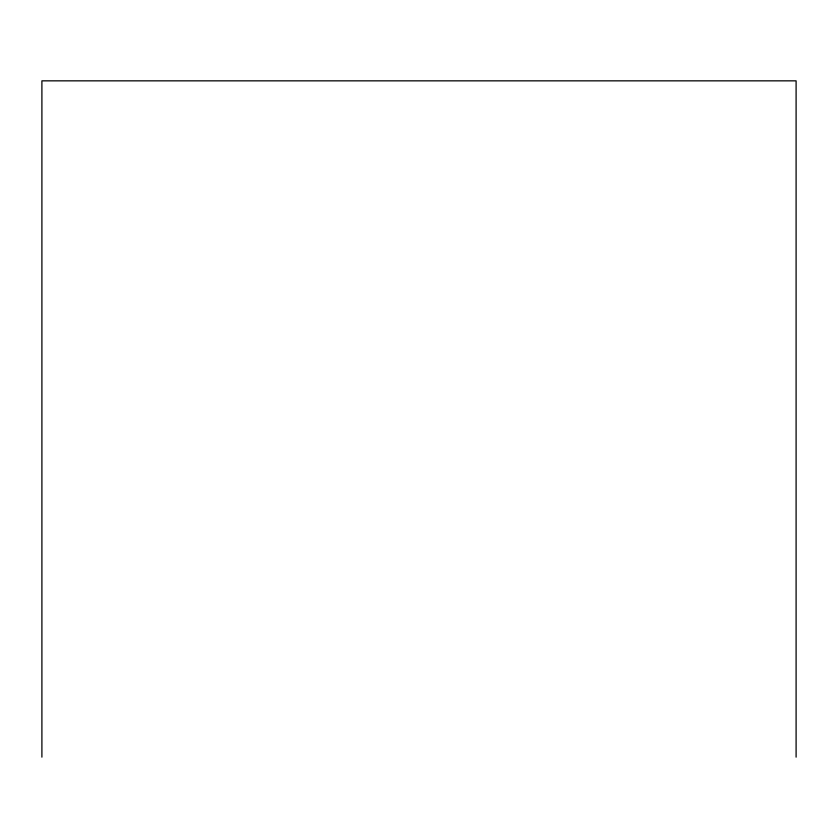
<?xml version="1.0" encoding="UTF-8"?>
<svg xmlns="http://www.w3.org/2000/svg" width="838" height="838" viewBox="0 0 838 838"><rect width="100%" height="100%" fill="white"/><g stroke="black" fill="none" stroke-linecap="round" stroke-linejoin="round"><path stroke-width="1.26" d="M796.1 757.154L796.1 80.846L41.9 80.846L41.9 757.154"/></g></svg>
